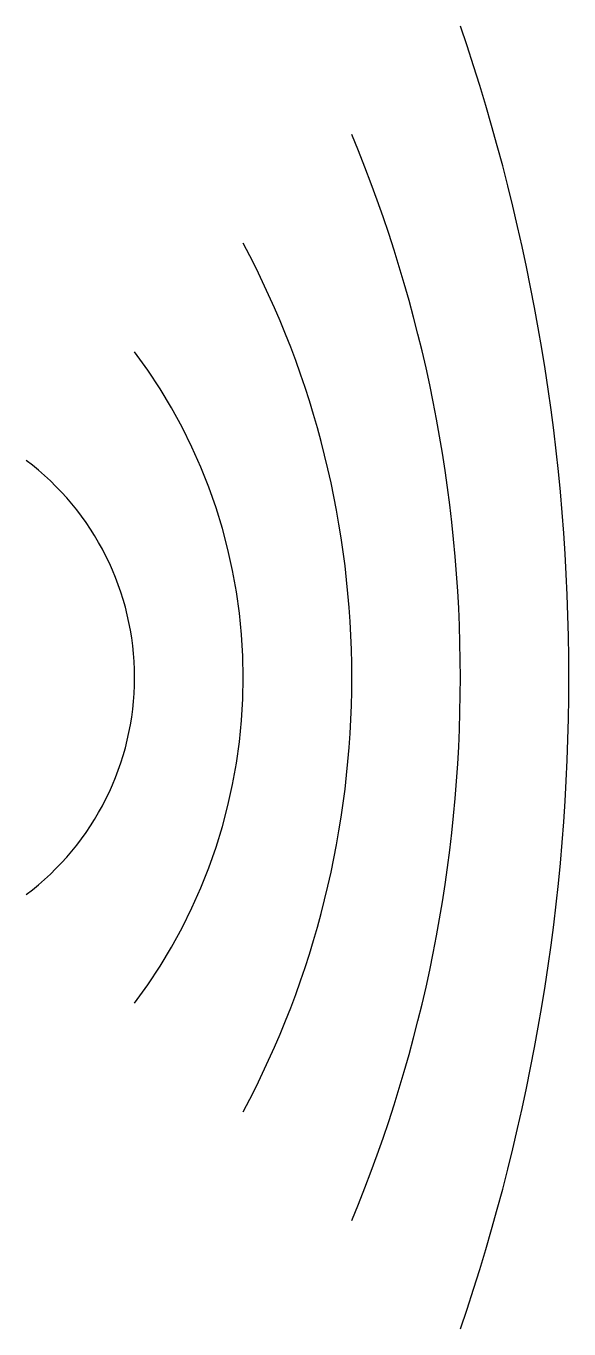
# Model space of a CAD drawing. Header units: millimetres. Extents: x 0 to 5, y -6 to 6.
import ezdxf

# ---------------------------------------------------------------- set-up
doc = ezdxf.new("R2010")
doc.units = ezdxf.units.MM
doc.layers.get('0').update_dxf_attribs({"lineweight": 25})

msp = doc.modelspace()

# ---------------------------------------------------------------- linework, layer by layer
for centre, radius, start, end in [((-13.5, 0), 18.5, 341.0754, 18.9246), ((-9, 0), 13, 337.3801, 22.6199), ((-5.5, 0), 8.5, 331.9275, 28.0725), ((-3, 0), 5, 323.1301, 36.8699), ((-1.5, 0), 2.5, 306.8699, 53.1301)]:
    msp.add_arc(centre, radius, start, end)

doc.saveas('drawing.dxf')
